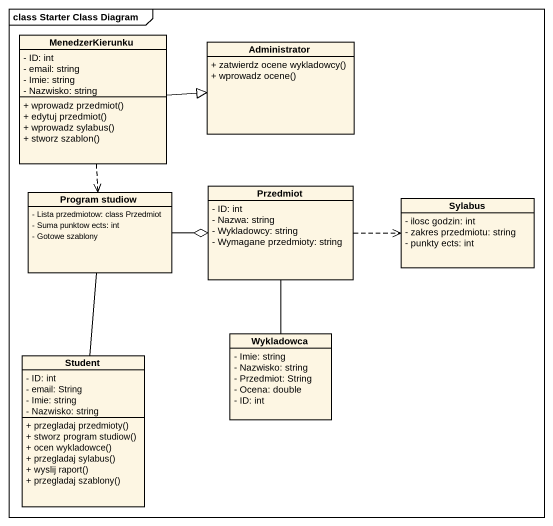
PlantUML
@startuml
mainframe class Starter Class Diagram
hide circle
hide empty members
skinparam classAttributeIconSize 0
class MenedzerKierunku {
  - ID: int
  - email: string
  - Imie: string
  - Nazwisko: string
  + wprowadz przedmiot()
  + edytuj przedmiot()
  + wprowadz sylabus()
  + stworz szablon()
}
class Administrator {
  + zatwierdz ocene wykladowcy()
  + wprowadz ocene()
}
class "Program studiow" as Program_studiow {
  - Lista przedmiotow: class Przedmiot
  - Suma punktow ects: int
  - Gotowe szablony
}
class Przedmiot {
  - ID: int
  - Nazwa: string
  - Wykladowcy: string
  - Wymagane przedmioty: string
}
class Sylabus {
  - ilosc godzin: int
  - zakres przedmiotu: string
  - punkty ects: int
}
class Student {
  - ID: int
  - email: String
  - Imie: string
  - Nazwisko: string
  + przegladaj przedmioty()
  + stworz program studiow()
  + ocen wykladowce()
  + przegladaj sylabus()
  + wyslij raport()
  + przegladaj szablony()
}
class Wykladowca {
  - Imie: string
  - Nazwisko: string
  - Przedmiot: String
  - Ocena: double
  - ID: int
}
MenedzerKierunku -right-|> Administrator
MenedzerKierunku ..> Program_studiow
Program_studiow -right-o Przedmiot
Przedmiot .right.> Sylabus
Przedmiot -- Wykladowca
Student -up- Program_studiow
@enduml
